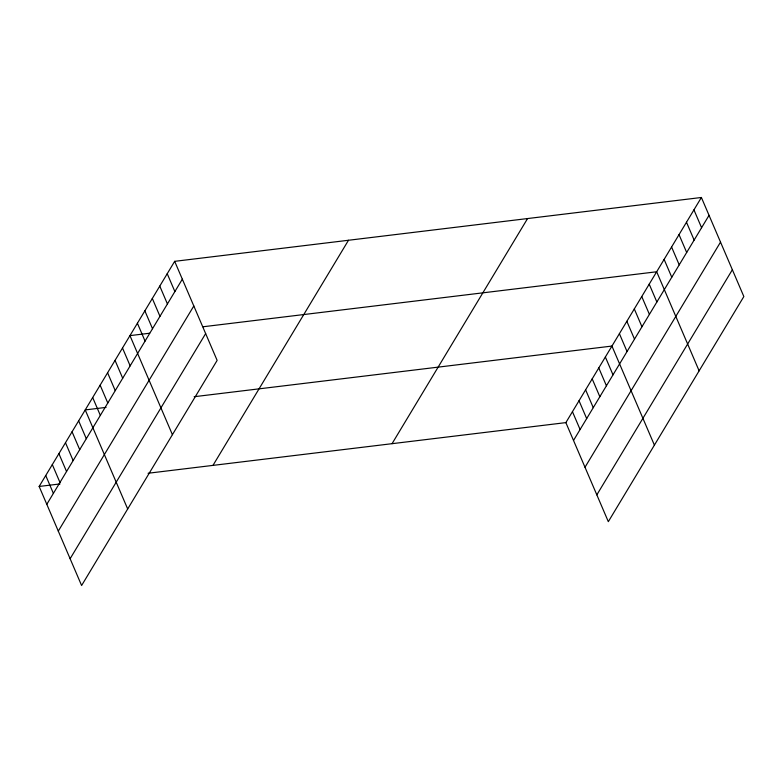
<?xml version="1.0" encoding="UTF-8"?>
<svg xmlns="http://www.w3.org/2000/svg" width="783" height="783" viewBox="0 0 783 783"><rect width="100%" height="100%" fill="white"/><g stroke="black" fill="none" stroke-linecap="round" stroke-linejoin="round"><path stroke-width="1.17" d="M174.678 261.336L217.136 360.386L81.608 585.518L39.15 486.458L174.678 261.336L701.392 197.482L743.85 296.542L608.322 521.664L565.864 422.614L701.392 197.482M46.804 504.311L182.331 279.179M58.285 531.109L193.822 305.977M70.118 558.719L205.655 333.587M212.966 465.396L348.494 240.264M392.048 443.677L527.576 218.555M573.508 440.457L709.046 215.325M584.999 467.255L720.526 242.123M596.832 494.866L732.359 269.734M149.651 333.235L129.958 335.623L172.417 434.682M202.954 326.775L656.673 271.77L699.121 370.829M106.087 407.385L85.23 409.92L127.688 508.979M194.155 396.717L611.944 346.066L654.402 445.126M39.15 486.458L60.007 483.933M148.075 473.255L565.864 422.614M693.944 209.864L701.588 227.706M686.485 222.245L694.139 240.087M679.027 234.626L686.681 252.478M671.579 247.007L679.223 264.86M664.121 259.388L671.775 277.241M649.215 284.151L656.868 302.003M641.757 296.542L649.41 314.384M634.308 308.923L641.952 326.765M626.85 321.304L634.504 339.147M619.402 333.685L627.046 351.528M605.357 356.999L613.011 374.851M598.78 367.932L606.424 385.784M592.193 378.874L599.847 396.717M585.615 389.807L593.26 407.649M579.029 400.739L586.682 418.592M572.442 411.672L580.095 429.524M167.229 273.717L174.873 291.56M159.771 286.098L167.425 303.941M152.323 298.48L159.967 316.322M144.865 310.861L152.519 328.703M137.407 323.242L145.061 341.094M122.5 348.004L130.154 365.857M115.052 360.386L122.696 378.238M107.594 372.767L115.238 390.619M100.136 385.158L107.79 403M92.688 397.539L100.332 415.381M78.652 420.853L86.296 438.695M72.065 431.785L79.709 449.638M65.478 442.718L73.132 460.57M58.901 453.66L66.545 471.503M52.314 464.593L59.968 482.436M45.737 475.526L53.381 493.378"/></g></svg>
